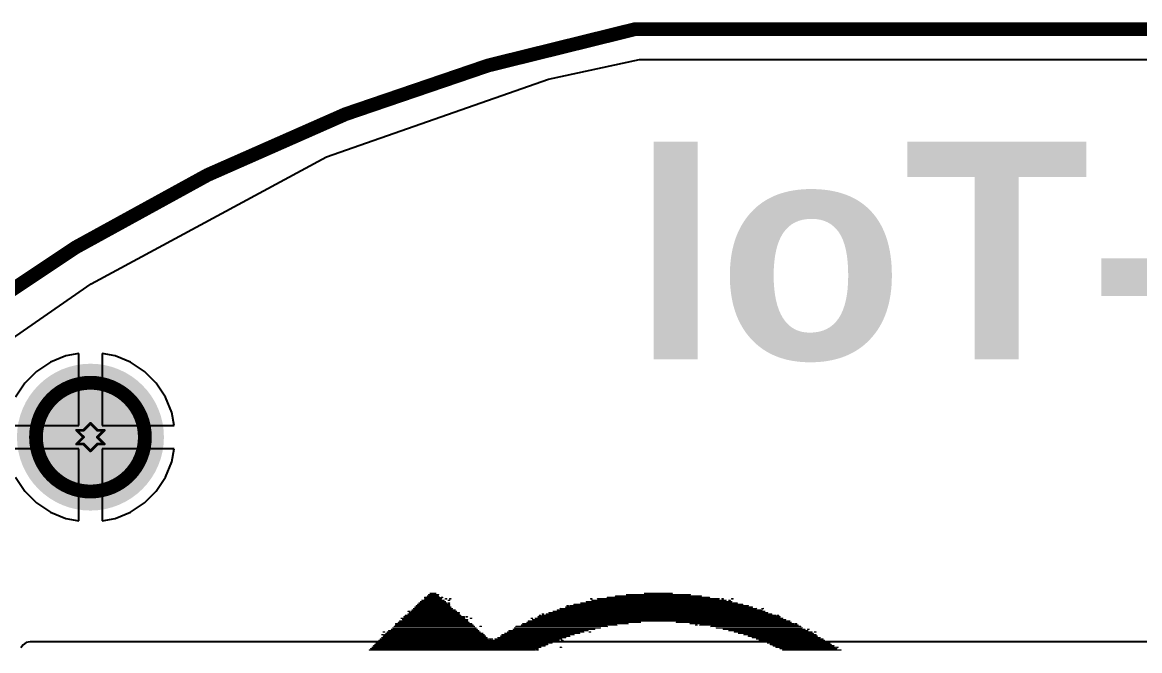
# Model space of a CAD drawing. Header units: inches. Extents: x -5 to 433, y -20 to 71.
# Drawn here: x 8.75 to 29.27, y 59.07 to 70.63 of the extents above; entities that cross this region are included whole.
import ezdxf

# ---------------------------------------------------------------- set-up
doc = ezdxf.new("R2010")
doc.units = ezdxf.units.IN
for name, color, linetype in [('Board Outline', 216, 'Continuous'), ('Bottom Layer', 5, 'Continuous'), ('Bottom Overlay', 54, 'Continuous'), ('Bottom Solder', 6, 'Continuous'), ('Drill Drawing', 1, 'Continuous'), ('Multi-Layer', 9, 'Continuous'), ('Pad Holes', 156, 'Continuous'), ('Top Layer', 1, 'Continuous'), ('Top Overlay', 2, 'Continuous'), ('Top Solder', 216, 'Continuous')]:
    doc.layers.add(name, color=color, linetype=linetype)
doc.styles.add('Arial_Bold', font='', dxfattribs={"height": 0.2})
doc.styles.get('Arial_Bold').set_extended_font_data('Arial', bold=True)

msp = doc.modelspace()

# ---------------------------------------------------------------- hatches: boundary and pattern name
at = {"layer": 'Bottom Layer'}
h = msp.add_hatch(color=5, dxfattribs=at)
edge = h.paths.add_edge_path()
edge.add_arc((10, 63), 1.3, 0, 360)
at = {"layer": 'Bottom Solder'}
h = msp.add_hatch(color=6, dxfattribs=at)
edge = h.paths.add_edge_path()
edge.add_arc((10, 63), 1.35, 0, 360)
at = {"layer": 'Multi-Layer'}
h = msp.add_hatch(color=9, dxfattribs=at)
edge = h.paths.add_edge_path()
edge.add_arc((10, 63), 1.3, 0, 360)
at = {"layer": 'Pad Holes'}
h = msp.add_hatch(color=7, dxfattribs=at)
edge = h.paths.add_edge_path()
edge.add_arc((10, 63), 1, 0, 360)
at = {"layer": 'Top Layer'}
h = msp.add_hatch(color=1, dxfattribs=at)
edge = h.paths.add_edge_path()
edge.add_arc((10, 63), 1.3, 0, 360)
at = {"layer": 'Top Solder'}
h = msp.add_hatch(color=216, dxfattribs=at)
edge = h.paths.add_edge_path()
edge.add_arc((10, 63), 1.35, 0, 360)

# ---------------------------------------------------------------- linework, layer by layer
at = {"layer": 'Board Outline'}
for points in [[(3.25, 61.298, 0.254, 0.254, -0.152792), (20, 70.5, 0.254, 0.254, 0)], [(20, 70.5, 0.254, 0.254, 0), (60, 70.5, 0.254, 0.254, 0)], [(9, 63, 0.254, 0.254, -1), (11, 63, 0.254, 0.254, 0)], [(11, 63, 0.254, 0.254, -1), (9, 63, 0.254, 0.254, 0)]]:
    msp.add_lwpolyline(points, format="xyseb", dxfattribs=at)
for points in [[(19.936, 70.5, 0.127, 0.127, 1), (20.063, 70.5, 0.127, 0.127, 1)], [(19.936, 70.5, 0.127, 0.127, 1), (20.063, 70.5, 0.127, 0.127, 1)], [(8.936, 63, 0.127, 0.127, 1), (9.063, 63, 0.127, 0.127, 1)], [(8.936, 63, 0.127, 0.127, 1), (9.063, 63, 0.127, 0.127, 1)], [(10.936, 63, 0.127, 0.127, 1), (11.063, 63, 0.127, 0.127, 1)], [(10.936, 63, 0.127, 0.127, 1), (11.063, 63, 0.127, 0.127, 1)]]:
    msp.add_lwpolyline(points, format="xyseb", close=True, dxfattribs=at)
at = {"layer": 'Bottom Overlay'}
for points in [[(16.242, 60.128, 0.0254, 0.0254, 0), (16.344, 60.128, 0.0254, 0.0254, 0)], [(20.179, 60.128, 0.0254, 0.0254, 0), (20.687, 60.128, 0.0254, 0.0254, 0)], [(16.013, 59.925, 0.0254, 0.0254, 0), (16.598, 59.925, 0.0254, 0.0254, 0)], [(16.039, 59.95, 0.0254, 0.0254, 0), (16.547, 59.95, 0.0254, 0.0254, 0)], [(16.064, 59.976, 0.0254, 0.0254, 0), (16.521, 59.976, 0.0254, 0.0254, 0)], [(16.09, 60.001, 0.0254, 0.0254, 0), (16.496, 60.001, 0.0254, 0.0254, 0)], [(16.14, 60.052, 0.0254, 0.0254, 0), (16.42, 60.052, 0.0254, 0.0254, 0)], [(16.14, 60.027, 0.0254, 0.0254, 0), (16.445, 60.027, 0.0254, 0.0254, 0)], [(16.191, 60.077, 0.0254, 0.0254, 0), (16.394, 60.077, 0.0254, 0.0254, 0)], [(16.217, 60.103, 0.0254, 0.0254, 0), (16.394, 60.103, 0.0254, 0.0254, 0)], [(16.445, 60.052, 0.0254, 0.0254, 0), (16.471, 60.052, 0.0254, 0.0254, 0)], [(16.521, 60.027, 0.0254, 0.0254, 0), (16.547, 60.027, 0.0254, 0.0254, 0)], [(16.572, 60.001, 0.0254, 0.0254, 0), (16.598, 60.001, 0.0254, 0.0254, 0)], [(16.572, 59.95, 0.0254, 0.0254, 0), (16.598, 59.95, 0.0254, 0.0254, 0)], [(16.598, 60.027, 0.0254, 0.0254, 0), (16.623, 60.027, 0.0254, 0.0254, 0)], [(18.884, 59.925, 0.0254, 0.0254, 0), (21.982, 59.925, 0.0254, 0.0254, 0)], [(19.011, 59.95, 0.0254, 0.0254, 0), (21.881, 59.95, 0.0254, 0.0254, 0)], [(19.112, 59.976, 0.0254, 0.0254, 0), (21.779, 59.976, 0.0254, 0.0254, 0)], [(19.188, 60.027, 0.0254, 0.0254, 0), (19.214, 60.027, 0.0254, 0.0254, 0)], [(19.214, 60.001, 0.0254, 0.0254, 0), (21.678, 60.001, 0.0254, 0.0254, 0)], [(19.315, 60.027, 0.0254, 0.0254, 0), (21.551, 60.027, 0.0254, 0.0254, 0)], [(19.493, 60.052, 0.0254, 0.0254, 0), (21.373, 60.052, 0.0254, 0.0254, 0)], [(19.646, 60.077, 0.0254, 0.0254, 0), (21.22, 60.077, 0.0254, 0.0254, 0)], [(19.849, 60.103, 0.0254, 0.0254, 0), (21.017, 60.103, 0.0254, 0.0254, 0)], [(21.601, 60.027, 0.0254, 0.0254, 0), (21.627, 60.027, 0.0254, 0.0254, 0)], [(21.728, 60.001, 0.0254, 0.0254, 0), (21.754, 60.001, 0.0254, 0.0254, 0)], [(21.779, 60.027, 0.0254, 0.0254, 0), (21.805, 60.027, 0.0254, 0.0254, 0)], [(15.785, 59.722, 0.0254, 0.0254, 0), (16.801, 59.722, 0.0254, 0.0254, 0)], [(15.836, 59.798, 0.0254, 0.0254, 0), (15.861, 59.798, 0.0254, 0.0254, 0)], [(15.836, 59.747, 0.0254, 0.0254, 0), (16.775, 59.747, 0.0254, 0.0254, 0)], [(15.861, 59.773, 0.0254, 0.0254, 0), (16.775, 59.773, 0.0254, 0.0254, 0)], [(15.886, 59.798, 0.0254, 0.0254, 0), (16.725, 59.798, 0.0254, 0.0254, 0)], [(15.912, 59.823, 0.0254, 0.0254, 0), (16.699, 59.823, 0.0254, 0.0254, 0)], [(15.937, 59.849, 0.0254, 0.0254, 0), (16.648, 59.849, 0.0254, 0.0254, 0)], [(15.963, 59.874, 0.0254, 0.0254, 0), (16.623, 59.874, 0.0254, 0.0254, 0)], [(15.988, 59.9, 0.0254, 0.0254, 0), (16.598, 59.9, 0.0254, 0.0254, 0)], [(18.249, 59.722, 0.0254, 0.0254, 0), (18.274, 59.722, 0.0254, 0.0254, 0)], [(18.299, 59.747, 0.0254, 0.0254, 0), (18.325, 59.747, 0.0254, 0.0254, 0)], [(18.299, 59.722, 0.0254, 0.0254, 0), (22.592, 59.722, 0.0254, 0.0254, 0)], [(18.376, 59.747, 0.0254, 0.0254, 0), (22.516, 59.747, 0.0254, 0.0254, 0)], [(18.426, 59.773, 0.0254, 0.0254, 0), (22.44, 59.773, 0.0254, 0.0254, 0)], [(18.503, 59.798, 0.0254, 0.0254, 0), (22.389, 59.798, 0.0254, 0.0254, 0)], [(18.579, 59.823, 0.0254, 0.0254, 0), (22.338, 59.823, 0.0254, 0.0254, 0)], [(18.63, 59.849, 0.0254, 0.0254, 0), (22.236, 59.849, 0.0254, 0.0254, 0)], [(18.731, 59.874, 0.0254, 0.0254, 0), (22.16, 59.874, 0.0254, 0.0254, 0)], [(18.757, 59.9, 0.0254, 0.0254, 0), (18.782, 59.9, 0.0254, 0.0254, 0)], [(18.807, 59.9, 0.0254, 0.0254, 0), (22.084, 59.9, 0.0254, 0.0254, 0)], [(22.338, 59.849, 0.0254, 0.0254, 0), (22.363, 59.849, 0.0254, 0.0254, 0)], [(22.617, 59.722, 0.0254, 0.0254, 0), (22.643, 59.722, 0.0254, 0.0254, 0)], [(15.582, 59.519, 0.0254, 0.0254, 0), (17.055, 59.519, 0.0254, 0.0254, 0)], [(15.607, 59.569, 0.0254, 0.0254, 0), (17.004, 59.569, 0.0254, 0.0254, 0)], [(15.607, 59.544, 0.0254, 0.0254, 0), (17.029, 59.544, 0.0254, 0.0254, 0)], [(15.658, 59.595, 0.0254, 0.0254, 0), (16.953, 59.595, 0.0254, 0.0254, 0)], [(15.683, 59.62, 0.0254, 0.0254, 0), (16.928, 59.62, 0.0254, 0.0254, 0)], [(15.709, 59.671, 0.0254, 0.0254, 0), (16.877, 59.671, 0.0254, 0.0254, 0)], [(15.734, 59.646, 0.0254, 0.0254, 0), (16.928, 59.646, 0.0254, 0.0254, 0)], [(15.759, 59.696, 0.0254, 0.0254, 0), (16.877, 59.696, 0.0254, 0.0254, 0)], [(16.902, 59.696, 0.0254, 0.0254, 0), (16.928, 59.696, 0.0254, 0.0254, 0)], [(16.979, 59.671, 0.0254, 0.0254, 0), (17.004, 59.671, 0.0254, 0.0254, 0)], [(17.156, 59.519, 0.0254, 0.0254, 0), (17.182, 59.519, 0.0254, 0.0254, 0)], [(17.817, 59.519, 0.0254, 0.0254, 0), (19.493, 59.519, 0.0254, 0.0254, 0)], [(17.918, 59.544, 0.0254, 0.0254, 0), (19.671, 59.544, 0.0254, 0.0254, 0)], [(17.944, 59.569, 0.0254, 0.0254, 0), (19.874, 59.569, 0.0254, 0.0254, 0)], [(18.02, 59.595, 0.0254, 0.0254, 0), (20.103, 59.595, 0.0254, 0.0254, 0)], [(18.045, 59.62, 0.0254, 0.0254, 0), (22.846, 59.62, 0.0254, 0.0254, 0)], [(18.096, 59.671, 0.0254, 0.0254, 0), (18.122, 59.671, 0.0254, 0.0254, 0)], [(18.122, 59.646, 0.0254, 0.0254, 0), (22.77, 59.646, 0.0254, 0.0254, 0)], [(18.172, 59.671, 0.0254, 0.0254, 0), (22.719, 59.671, 0.0254, 0.0254, 0)], [(18.223, 59.696, 0.0254, 0.0254, 0), (22.668, 59.696, 0.0254, 0.0254, 0)], [(20.763, 59.595, 0.0254, 0.0254, 0), (22.871, 59.595, 0.0254, 0.0254, 0)], [(21.017, 59.569, 0.0254, 0.0254, 0), (22.922, 59.569, 0.0254, 0.0254, 0)], [(21.119, 59.544, 0.0254, 0.0254, 0), (21.144, 59.544, 0.0254, 0.0254, 0)], [(21.195, 59.544, 0.0254, 0.0254, 0), (22.998, 59.544, 0.0254, 0.0254, 0)], [(21.398, 59.519, 0.0254, 0.0254, 0), (23.049, 59.519, 0.0254, 0.0254, 0)], [(22.948, 59.569, 0.0254, 0.0254, 0), (22.973, 59.569, 0.0254, 0.0254, 0)], [(15.353, 59.366, 0.0254, 0.0254, 0), (15.378, 59.366, 0.0254, 0.0254, 0)], [(15.353, 59.315, 0.0254, 0.0254, 0), (17.283, 59.315, 0.0254, 0.0254, 0)], [(15.378, 59.417, 0.0254, 0.0254, 0), (15.404, 59.417, 0.0254, 0.0254, 0)], [(15.378, 59.341, 0.0254, 0.0254, 0), (17.258, 59.341, 0.0254, 0.0254, 0)], [(15.404, 59.366, 0.0254, 0.0254, 0), (17.233, 59.366, 0.0254, 0.0254, 0)], [(15.429, 59.392, 0.0254, 0.0254, 0), (17.207, 59.392, 0.0254, 0.0254, 0)], [(15.455, 59.417, 0.0254, 0.0254, 0), (17.156, 59.417, 0.0254, 0.0254, 0)], [(15.48, 59.442, 0.0254, 0.0254, 0), (17.131, 59.442, 0.0254, 0.0254, 0)], [(15.531, 59.468, 0.0254, 0.0254, 0), (17.106, 59.468, 0.0254, 0.0254, 0)], [(15.556, 59.493, 0.0254, 0.0254, 0), (17.08, 59.493, 0.0254, 0.0254, 0)], [(17.487, 59.315, 0.0254, 0.0254, 0), (18.731, 59.315, 0.0254, 0.0254, 0)], [(17.537, 59.341, 0.0254, 0.0254, 0), (18.807, 59.341, 0.0254, 0.0254, 0)], [(17.563, 59.366, 0.0254, 0.0254, 0), (18.884, 59.366, 0.0254, 0.0254, 0)], [(17.614, 59.392, 0.0254, 0.0254, 0), (18.985, 59.392, 0.0254, 0.0254, 0)], [(17.664, 59.417, 0.0254, 0.0254, 0), (19.061, 59.417, 0.0254, 0.0254, 0)], [(17.69, 59.442, 0.0254, 0.0254, 0), (19.138, 59.442, 0.0254, 0.0254, 0)], [(17.766, 59.468, 0.0254, 0.0254, 0), (19.265, 59.468, 0.0254, 0.0254, 0)], [(17.791, 59.493, 0.0254, 0.0254, 0), (19.366, 59.493, 0.0254, 0.0254, 0)], [(19.163, 59.417, 0.0254, 0.0254, 0), (19.188, 59.417, 0.0254, 0.0254, 0)], [(21.5, 59.493, 0.0254, 0.0254, 0), (23.075, 59.493, 0.0254, 0.0254, 0)], [(21.627, 59.468, 0.0254, 0.0254, 0), (23.125, 59.468, 0.0254, 0.0254, 0)], [(21.728, 59.442, 0.0254, 0.0254, 0), (23.176, 59.442, 0.0254, 0.0254, 0)], [(21.83, 59.417, 0.0254, 0.0254, 0), (23.252, 59.417, 0.0254, 0.0254, 0)], [(21.906, 59.392, 0.0254, 0.0254, 0), (23.278, 59.392, 0.0254, 0.0254, 0)], [(22.008, 59.366, 0.0254, 0.0254, 0), (23.329, 59.366, 0.0254, 0.0254, 0)], [(22.084, 59.341, 0.0254, 0.0254, 0), (23.354, 59.341, 0.0254, 0.0254, 0)], [(22.16, 59.315, 0.0254, 0.0254, 0), (23.405, 59.315, 0.0254, 0.0254, 0)], [(23.176, 59.468, 0.0254, 0.0254, 0), (23.202, 59.468, 0.0254, 0.0254, 0)], [(23.303, 59.417, 0.0254, 0.0254, 0), (23.329, 59.417, 0.0254, 0.0254, 0)], [(15.15, 59.112, 0.0254, 0.0254, 0), (18.223, 59.112, 0.0254, 0.0254, 0)], [(15.175, 59.138, 0.0254, 0.0254, 0), (18.274, 59.138, 0.0254, 0.0254, 0)], [(15.201, 59.163, 0.0254, 0.0254, 0), (18.35, 59.163, 0.0254, 0.0254, 0)], [(15.226, 59.188, 0.0254, 0.0254, 0), (18.401, 59.188, 0.0254, 0.0254, 0)], [(15.251, 59.214, 0.0254, 0.0254, 0), (18.477, 59.214, 0.0254, 0.0254, 0)], [(15.277, 59.239, 0.0254, 0.0254, 0), (18.528, 59.239, 0.0254, 0.0254, 0)], [(15.302, 59.265, 0.0254, 0.0254, 0), (17.36, 59.265, 0.0254, 0.0254, 0)], [(15.328, 59.29, 0.0254, 0.0254, 0), (17.309, 59.29, 0.0254, 0.0254, 0)], [(17.334, 59.29, 0.0254, 0.0254, 0), (17.385, 59.29, 0.0254, 0.0254, 0)], [(17.385, 59.265, 0.0254, 0.0254, 0), (18.604, 59.265, 0.0254, 0.0254, 0)], [(17.436, 59.29, 0.0254, 0.0254, 0), (18.655, 59.29, 0.0254, 0.0254, 0)], [(18.63, 59.138, 0.0254, 0.0254, 0), (18.655, 59.138, 0.0254, 0.0254, 0)], [(18.655, 59.265, 0.0254, 0.0254, 0), (18.68, 59.265, 0.0254, 0.0254, 0)], [(22.236, 59.29, 0.0254, 0.0254, 0), (23.456, 59.29, 0.0254, 0.0254, 0)], [(22.287, 59.265, 0.0254, 0.0254, 0), (23.481, 59.265, 0.0254, 0.0254, 0)], [(22.363, 59.239, 0.0254, 0.0254, 0), (23.532, 59.239, 0.0254, 0.0254, 0)], [(22.44, 59.214, 0.0254, 0.0254, 0), (23.583, 59.214, 0.0254, 0.0254, 0)], [(22.49, 59.188, 0.0254, 0.0254, 0), (23.608, 59.188, 0.0254, 0.0254, 0)], [(22.541, 59.163, 0.0254, 0.0254, 0), (23.659, 59.163, 0.0254, 0.0254, 0)], [(22.592, 59.138, 0.0254, 0.0254, 0), (23.684, 59.138, 0.0254, 0.0254, 0)], [(22.668, 59.112, 0.0254, 0.0254, 0), (23.71, 59.112, 0.0254, 0.0254, 0)], [(23.71, 59.138, 0.0254, 0.0254, 0), (23.735, 59.138, 0.0254, 0.0254, 0)], [(15.124, 59.087, 0.0254, 0.0254, 0), (18.172, 59.087, 0.0254, 0.0254, 0)], [(18.198, 59.087, 0.0254, 0.0254, 0), (18.223, 59.087, 0.0254, 0.0254, 0)], [(22.719, 59.087, 0.0254, 0.0254, 0), (23.786, 59.087, 0.0254, 0.0254, 0)]]:
    msp.add_lwpolyline(points, format="xyseb", dxfattribs=at)
for points in [[(16.236, 60.128, 0.0127, 0.0127, 1), (16.248, 60.128, 0.0127, 0.0127, 1)], [(16.337, 60.128, 0.0127, 0.0127, 1), (16.35, 60.128, 0.0127, 0.0127, 1)], [(20.173, 60.128, 0.0127, 0.0127, 1), (20.185, 60.128, 0.0127, 0.0127, 1)], [(20.681, 60.128, 0.0127, 0.0127, 1), (20.693, 60.128, 0.0127, 0.0127, 1)], [(16.007, 59.925, 0.0127, 0.0127, 1), (16.02, 59.925, 0.0127, 0.0127, 1)], [(16.032, 59.95, 0.0127, 0.0127, 1), (16.045, 59.95, 0.0127, 0.0127, 1)], [(16.058, 59.976, 0.0127, 0.0127, 1), (16.071, 59.976, 0.0127, 0.0127, 1)], [(16.083, 60.001, 0.0127, 0.0127, 1), (16.096, 60.001, 0.0127, 0.0127, 1)], [(16.134, 60.052, 0.0127, 0.0127, 1), (16.147, 60.052, 0.0127, 0.0127, 1)], [(16.134, 60.027, 0.0127, 0.0127, 1), (16.147, 60.027, 0.0127, 0.0127, 1)], [(16.185, 60.077, 0.0127, 0.0127, 1), (16.198, 60.077, 0.0127, 0.0127, 1)], [(16.21, 60.103, 0.0127, 0.0127, 1), (16.223, 60.103, 0.0127, 0.0127, 1)], [(16.388, 60.103, 0.0127, 0.0127, 1), (16.401, 60.103, 0.0127, 0.0127, 1)], [(16.388, 60.077, 0.0127, 0.0127, 1), (16.401, 60.077, 0.0127, 0.0127, 1)], [(16.413, 60.052, 0.0127, 0.0127, 1), (16.426, 60.052, 0.0127, 0.0127, 1)], [(16.439, 60.052, 0.0127, 0.0127, 1), (16.452, 60.052, 0.0127, 0.0127, 1)], [(16.439, 60.027, 0.0127, 0.0127, 1), (16.452, 60.027, 0.0127, 0.0127, 1)], [(16.464, 60.052, 0.0127, 0.0127, 1), (16.477, 60.052, 0.0127, 0.0127, 1)], [(16.49, 60.001, 0.0127, 0.0127, 1), (16.502, 60.001, 0.0127, 0.0127, 1)], [(16.515, 60.027, 0.0127, 0.0127, 1), (16.528, 60.027, 0.0127, 0.0127, 1)], [(16.515, 59.976, 0.0127, 0.0127, 1), (16.528, 59.976, 0.0127, 0.0127, 1)], [(16.54, 60.027, 0.0127, 0.0127, 1), (16.553, 60.027, 0.0127, 0.0127, 1)], [(16.54, 59.95, 0.0127, 0.0127, 1), (16.553, 59.95, 0.0127, 0.0127, 1)], [(16.566, 60.001, 0.0127, 0.0127, 1), (16.579, 60.001, 0.0127, 0.0127, 1)], [(16.566, 59.95, 0.0127, 0.0127, 1), (16.579, 59.95, 0.0127, 0.0127, 1)], [(16.591, 60.027, 0.0127, 0.0127, 1), (16.604, 60.027, 0.0127, 0.0127, 1)], [(16.591, 60.001, 0.0127, 0.0127, 1), (16.604, 60.001, 0.0127, 0.0127, 1)], [(16.591, 59.95, 0.0127, 0.0127, 1), (16.604, 59.95, 0.0127, 0.0127, 1)], [(16.591, 59.925, 0.0127, 0.0127, 1), (16.604, 59.925, 0.0127, 0.0127, 1)], [(16.617, 60.027, 0.0127, 0.0127, 1), (16.629, 60.027, 0.0127, 0.0127, 1)], [(18.877, 59.925, 0.0127, 0.0127, 1), (18.89, 59.925, 0.0127, 0.0127, 1)], [(19.004, 59.95, 0.0127, 0.0127, 1), (19.017, 59.95, 0.0127, 0.0127, 1)], [(19.106, 59.976, 0.0127, 0.0127, 1), (19.119, 59.976, 0.0127, 0.0127, 1)], [(19.182, 60.027, 0.0127, 0.0127, 1), (19.195, 60.027, 0.0127, 0.0127, 1)], [(19.207, 60.027, 0.0127, 0.0127, 1), (19.22, 60.027, 0.0127, 0.0127, 1)], [(19.207, 60.001, 0.0127, 0.0127, 1), (19.22, 60.001, 0.0127, 0.0127, 1)], [(19.309, 60.027, 0.0127, 0.0127, 1), (19.322, 60.027, 0.0127, 0.0127, 1)], [(19.487, 60.052, 0.0127, 0.0127, 1), (19.5, 60.052, 0.0127, 0.0127, 1)], [(19.639, 60.077, 0.0127, 0.0127, 1), (19.652, 60.077, 0.0127, 0.0127, 1)], [(19.842, 60.103, 0.0127, 0.0127, 1), (19.855, 60.103, 0.0127, 0.0127, 1)], [(21.011, 60.103, 0.0127, 0.0127, 1), (21.024, 60.103, 0.0127, 0.0127, 1)], [(21.214, 60.077, 0.0127, 0.0127, 1), (21.227, 60.077, 0.0127, 0.0127, 1)], [(21.366, 60.052, 0.0127, 0.0127, 1), (21.379, 60.052, 0.0127, 0.0127, 1)], [(21.544, 60.027, 0.0127, 0.0127, 1), (21.557, 60.027, 0.0127, 0.0127, 1)], [(21.595, 60.027, 0.0127, 0.0127, 1), (21.608, 60.027, 0.0127, 0.0127, 1)], [(21.62, 60.027, 0.0127, 0.0127, 1), (21.633, 60.027, 0.0127, 0.0127, 1)], [(21.671, 60.001, 0.0127, 0.0127, 1), (21.684, 60.001, 0.0127, 0.0127, 1)], [(21.722, 60.001, 0.0127, 0.0127, 1), (21.735, 60.001, 0.0127, 0.0127, 1)], [(21.747, 60.001, 0.0127, 0.0127, 1), (21.76, 60.001, 0.0127, 0.0127, 1)], [(21.773, 60.027, 0.0127, 0.0127, 1), (21.786, 60.027, 0.0127, 0.0127, 1)], [(21.773, 59.976, 0.0127, 0.0127, 1), (21.786, 59.976, 0.0127, 0.0127, 1)], [(21.798, 60.027, 0.0127, 0.0127, 1), (21.811, 60.027, 0.0127, 0.0127, 1)], [(21.874, 59.95, 0.0127, 0.0127, 1), (21.887, 59.95, 0.0127, 0.0127, 1)], [(21.976, 59.925, 0.0127, 0.0127, 1), (21.989, 59.925, 0.0127, 0.0127, 1)], [(15.778, 59.722, 0.0127, 0.0127, 1), (15.791, 59.722, 0.0127, 0.0127, 1)], [(15.829, 59.798, 0.0127, 0.0127, 1), (15.842, 59.798, 0.0127, 0.0127, 1)], [(15.829, 59.747, 0.0127, 0.0127, 1), (15.842, 59.747, 0.0127, 0.0127, 1)], [(15.855, 59.798, 0.0127, 0.0127, 1), (15.867, 59.798, 0.0127, 0.0127, 1)], [(15.855, 59.773, 0.0127, 0.0127, 1), (15.867, 59.773, 0.0127, 0.0127, 1)], [(15.88, 59.798, 0.0127, 0.0127, 1), (15.893, 59.798, 0.0127, 0.0127, 1)], [(15.905, 59.823, 0.0127, 0.0127, 1), (15.918, 59.823, 0.0127, 0.0127, 1)], [(15.931, 59.849, 0.0127, 0.0127, 1), (15.944, 59.849, 0.0127, 0.0127, 1)], [(15.956, 59.874, 0.0127, 0.0127, 1), (15.969, 59.874, 0.0127, 0.0127, 1)], [(15.982, 59.9, 0.0127, 0.0127, 1), (15.994, 59.9, 0.0127, 0.0127, 1)], [(16.591, 59.9, 0.0127, 0.0127, 1), (16.604, 59.9, 0.0127, 0.0127, 1)], [(16.617, 59.874, 0.0127, 0.0127, 1), (16.629, 59.874, 0.0127, 0.0127, 1)], [(16.642, 59.849, 0.0127, 0.0127, 1), (16.655, 59.849, 0.0127, 0.0127, 1)], [(16.693, 59.823, 0.0127, 0.0127, 1), (16.706, 59.823, 0.0127, 0.0127, 1)], [(16.718, 59.798, 0.0127, 0.0127, 1), (16.731, 59.798, 0.0127, 0.0127, 1)], [(16.769, 59.773, 0.0127, 0.0127, 1), (16.782, 59.773, 0.0127, 0.0127, 1)], [(16.769, 59.747, 0.0127, 0.0127, 1), (16.782, 59.747, 0.0127, 0.0127, 1)], [(16.794, 59.722, 0.0127, 0.0127, 1), (16.807, 59.722, 0.0127, 0.0127, 1)], [(18.242, 59.722, 0.0127, 0.0127, 1), (18.255, 59.722, 0.0127, 0.0127, 1)], [(18.268, 59.722, 0.0127, 0.0127, 1), (18.28, 59.722, 0.0127, 0.0127, 1)], [(18.293, 59.747, 0.0127, 0.0127, 1), (18.306, 59.747, 0.0127, 0.0127, 1)], [(18.293, 59.722, 0.0127, 0.0127, 1), (18.306, 59.722, 0.0127, 0.0127, 1)], [(18.318, 59.747, 0.0127, 0.0127, 1), (18.331, 59.747, 0.0127, 0.0127, 1)], [(18.369, 59.747, 0.0127, 0.0127, 1), (18.382, 59.747, 0.0127, 0.0127, 1)], [(18.42, 59.773, 0.0127, 0.0127, 1), (18.433, 59.773, 0.0127, 0.0127, 1)], [(18.496, 59.798, 0.0127, 0.0127, 1), (18.509, 59.798, 0.0127, 0.0127, 1)], [(18.572, 59.823, 0.0127, 0.0127, 1), (18.585, 59.823, 0.0127, 0.0127, 1)], [(18.623, 59.849, 0.0127, 0.0127, 1), (18.636, 59.849, 0.0127, 0.0127, 1)], [(18.725, 59.874, 0.0127, 0.0127, 1), (18.738, 59.874, 0.0127, 0.0127, 1)], [(18.75, 59.9, 0.0127, 0.0127, 1), (18.763, 59.9, 0.0127, 0.0127, 1)], [(18.776, 59.9, 0.0127, 0.0127, 1), (18.788, 59.9, 0.0127, 0.0127, 1)], [(18.801, 59.9, 0.0127, 0.0127, 1), (18.814, 59.9, 0.0127, 0.0127, 1)], [(22.078, 59.9, 0.0127, 0.0127, 1), (22.09, 59.9, 0.0127, 0.0127, 1)], [(22.154, 59.874, 0.0127, 0.0127, 1), (22.167, 59.874, 0.0127, 0.0127, 1)], [(22.23, 59.849, 0.0127, 0.0127, 1), (22.243, 59.849, 0.0127, 0.0127, 1)], [(22.332, 59.849, 0.0127, 0.0127, 1), (22.344, 59.849, 0.0127, 0.0127, 1)], [(22.332, 59.823, 0.0127, 0.0127, 1), (22.344, 59.823, 0.0127, 0.0127, 1)], [(22.357, 59.849, 0.0127, 0.0127, 1), (22.37, 59.849, 0.0127, 0.0127, 1)], [(22.382, 59.798, 0.0127, 0.0127, 1), (22.395, 59.798, 0.0127, 0.0127, 1)], [(22.433, 59.773, 0.0127, 0.0127, 1), (22.446, 59.773, 0.0127, 0.0127, 1)], [(22.509, 59.747, 0.0127, 0.0127, 1), (22.522, 59.747, 0.0127, 0.0127, 1)], [(22.586, 59.722, 0.0127, 0.0127, 1), (22.598, 59.722, 0.0127, 0.0127, 1)], [(22.611, 59.722, 0.0127, 0.0127, 1), (22.624, 59.722, 0.0127, 0.0127, 1)], [(22.636, 59.722, 0.0127, 0.0127, 1), (22.649, 59.722, 0.0127, 0.0127, 1)], [(15.575, 59.519, 0.0127, 0.0127, 1), (15.588, 59.519, 0.0127, 0.0127, 1)], [(15.601, 59.569, 0.0127, 0.0127, 1), (15.613, 59.569, 0.0127, 0.0127, 1)], [(15.601, 59.544, 0.0127, 0.0127, 1), (15.613, 59.544, 0.0127, 0.0127, 1)], [(15.651, 59.595, 0.0127, 0.0127, 1), (15.664, 59.595, 0.0127, 0.0127, 1)], [(15.677, 59.62, 0.0127, 0.0127, 1), (15.69, 59.62, 0.0127, 0.0127, 1)], [(15.702, 59.671, 0.0127, 0.0127, 1), (15.715, 59.671, 0.0127, 0.0127, 1)], [(15.728, 59.646, 0.0127, 0.0127, 1), (15.74, 59.646, 0.0127, 0.0127, 1)], [(15.753, 59.696, 0.0127, 0.0127, 1), (15.766, 59.696, 0.0127, 0.0127, 1)], [(16.871, 59.696, 0.0127, 0.0127, 1), (16.883, 59.696, 0.0127, 0.0127, 1)], [(16.871, 59.671, 0.0127, 0.0127, 1), (16.883, 59.671, 0.0127, 0.0127, 1)], [(16.896, 59.696, 0.0127, 0.0127, 1), (16.909, 59.696, 0.0127, 0.0127, 1)], [(16.921, 59.696, 0.0127, 0.0127, 1), (16.934, 59.696, 0.0127, 0.0127, 1)], [(16.921, 59.646, 0.0127, 0.0127, 1), (16.934, 59.646, 0.0127, 0.0127, 1)], [(16.921, 59.62, 0.0127, 0.0127, 1), (16.934, 59.62, 0.0127, 0.0127, 1)], [(16.947, 59.595, 0.0127, 0.0127, 1), (16.96, 59.595, 0.0127, 0.0127, 1)], [(16.972, 59.671, 0.0127, 0.0127, 1), (16.985, 59.671, 0.0127, 0.0127, 1)], [(16.998, 59.671, 0.0127, 0.0127, 1), (17.01, 59.671, 0.0127, 0.0127, 1)], [(16.998, 59.569, 0.0127, 0.0127, 1), (17.01, 59.569, 0.0127, 0.0127, 1)], [(17.023, 59.544, 0.0127, 0.0127, 1), (17.036, 59.544, 0.0127, 0.0127, 1)], [(17.048, 59.519, 0.0127, 0.0127, 1), (17.061, 59.519, 0.0127, 0.0127, 1)], [(17.15, 59.519, 0.0127, 0.0127, 1), (17.163, 59.519, 0.0127, 0.0127, 1)], [(17.175, 59.519, 0.0127, 0.0127, 1), (17.188, 59.519, 0.0127, 0.0127, 1)], [(17.81, 59.519, 0.0127, 0.0127, 1), (17.823, 59.519, 0.0127, 0.0127, 1)], [(17.912, 59.544, 0.0127, 0.0127, 1), (17.925, 59.544, 0.0127, 0.0127, 1)], [(17.937, 59.569, 0.0127, 0.0127, 1), (17.95, 59.569, 0.0127, 0.0127, 1)], [(18.014, 59.595, 0.0127, 0.0127, 1), (18.026, 59.595, 0.0127, 0.0127, 1)], [(18.039, 59.62, 0.0127, 0.0127, 1), (18.052, 59.62, 0.0127, 0.0127, 1)], [(18.09, 59.671, 0.0127, 0.0127, 1), (18.103, 59.671, 0.0127, 0.0127, 1)], [(18.115, 59.671, 0.0127, 0.0127, 1), (18.128, 59.671, 0.0127, 0.0127, 1)], [(18.115, 59.646, 0.0127, 0.0127, 1), (18.128, 59.646, 0.0127, 0.0127, 1)], [(18.166, 59.671, 0.0127, 0.0127, 1), (18.179, 59.671, 0.0127, 0.0127, 1)], [(18.217, 59.696, 0.0127, 0.0127, 1), (18.23, 59.696, 0.0127, 0.0127, 1)], [(19.487, 59.519, 0.0127, 0.0127, 1), (19.5, 59.519, 0.0127, 0.0127, 1)], [(19.665, 59.544, 0.0127, 0.0127, 1), (19.677, 59.544, 0.0127, 0.0127, 1)], [(19.868, 59.569, 0.0127, 0.0127, 1), (19.881, 59.569, 0.0127, 0.0127, 1)], [(20.096, 59.595, 0.0127, 0.0127, 1), (20.109, 59.595, 0.0127, 0.0127, 1)], [(20.757, 59.595, 0.0127, 0.0127, 1), (20.77, 59.595, 0.0127, 0.0127, 1)], [(21.011, 59.569, 0.0127, 0.0127, 1), (21.024, 59.569, 0.0127, 0.0127, 1)], [(21.112, 59.544, 0.0127, 0.0127, 1), (21.125, 59.544, 0.0127, 0.0127, 1)], [(21.138, 59.544, 0.0127, 0.0127, 1), (21.151, 59.544, 0.0127, 0.0127, 1)], [(21.189, 59.544, 0.0127, 0.0127, 1), (21.201, 59.544, 0.0127, 0.0127, 1)], [(21.392, 59.519, 0.0127, 0.0127, 1), (21.405, 59.519, 0.0127, 0.0127, 1)], [(22.662, 59.696, 0.0127, 0.0127, 1), (22.675, 59.696, 0.0127, 0.0127, 1)], [(22.713, 59.671, 0.0127, 0.0127, 1), (22.725, 59.671, 0.0127, 0.0127, 1)], [(22.763, 59.646, 0.0127, 0.0127, 1), (22.776, 59.646, 0.0127, 0.0127, 1)], [(22.84, 59.62, 0.0127, 0.0127, 1), (22.852, 59.62, 0.0127, 0.0127, 1)], [(22.865, 59.595, 0.0127, 0.0127, 1), (22.878, 59.595, 0.0127, 0.0127, 1)], [(22.916, 59.569, 0.0127, 0.0127, 1), (22.929, 59.569, 0.0127, 0.0127, 1)], [(22.941, 59.569, 0.0127, 0.0127, 1), (22.954, 59.569, 0.0127, 0.0127, 1)], [(22.967, 59.569, 0.0127, 0.0127, 1), (22.979, 59.569, 0.0127, 0.0127, 1)], [(22.992, 59.544, 0.0127, 0.0127, 1), (23.005, 59.544, 0.0127, 0.0127, 1)], [(23.043, 59.519, 0.0127, 0.0127, 1), (23.056, 59.519, 0.0127, 0.0127, 1)], [(15.347, 59.366, 0.0127, 0.0127, 1), (15.359, 59.366, 0.0127, 0.0127, 1)], [(15.347, 59.315, 0.0127, 0.0127, 1), (15.359, 59.315, 0.0127, 0.0127, 1)], [(15.372, 59.417, 0.0127, 0.0127, 1), (15.385, 59.417, 0.0127, 0.0127, 1)], [(15.372, 59.366, 0.0127, 0.0127, 1), (15.385, 59.366, 0.0127, 0.0127, 1)], [(15.372, 59.341, 0.0127, 0.0127, 1), (15.385, 59.341, 0.0127, 0.0127, 1)], [(15.397, 59.417, 0.0127, 0.0127, 1), (15.41, 59.417, 0.0127, 0.0127, 1)], [(15.397, 59.366, 0.0127, 0.0127, 1), (15.41, 59.366, 0.0127, 0.0127, 1)], [(15.423, 59.392, 0.0127, 0.0127, 1), (15.436, 59.392, 0.0127, 0.0127, 1)], [(15.448, 59.417, 0.0127, 0.0127, 1), (15.461, 59.417, 0.0127, 0.0127, 1)], [(15.474, 59.442, 0.0127, 0.0127, 1), (15.486, 59.442, 0.0127, 0.0127, 1)], [(15.524, 59.468, 0.0127, 0.0127, 1), (15.537, 59.468, 0.0127, 0.0127, 1)], [(15.55, 59.493, 0.0127, 0.0127, 1), (15.563, 59.493, 0.0127, 0.0127, 1)], [(17.074, 59.493, 0.0127, 0.0127, 1), (17.087, 59.493, 0.0127, 0.0127, 1)], [(17.099, 59.468, 0.0127, 0.0127, 1), (17.112, 59.468, 0.0127, 0.0127, 1)], [(17.125, 59.442, 0.0127, 0.0127, 1), (17.137, 59.442, 0.0127, 0.0127, 1)], [(17.15, 59.417, 0.0127, 0.0127, 1), (17.163, 59.417, 0.0127, 0.0127, 1)], [(17.201, 59.392, 0.0127, 0.0127, 1), (17.214, 59.392, 0.0127, 0.0127, 1)], [(17.226, 59.366, 0.0127, 0.0127, 1), (17.239, 59.366, 0.0127, 0.0127, 1)], [(17.252, 59.341, 0.0127, 0.0127, 1), (17.264, 59.341, 0.0127, 0.0127, 1)], [(17.277, 59.315, 0.0127, 0.0127, 1), (17.29, 59.315, 0.0127, 0.0127, 1)], [(17.48, 59.315, 0.0127, 0.0127, 1), (17.493, 59.315, 0.0127, 0.0127, 1)], [(17.531, 59.341, 0.0127, 0.0127, 1), (17.544, 59.341, 0.0127, 0.0127, 1)], [(17.556, 59.366, 0.0127, 0.0127, 1), (17.569, 59.366, 0.0127, 0.0127, 1)], [(17.607, 59.392, 0.0127, 0.0127, 1), (17.62, 59.392, 0.0127, 0.0127, 1)], [(17.658, 59.417, 0.0127, 0.0127, 1), (17.671, 59.417, 0.0127, 0.0127, 1)], [(17.683, 59.442, 0.0127, 0.0127, 1), (17.696, 59.442, 0.0127, 0.0127, 1)], [(17.76, 59.468, 0.0127, 0.0127, 1), (17.772, 59.468, 0.0127, 0.0127, 1)], [(17.785, 59.493, 0.0127, 0.0127, 1), (17.798, 59.493, 0.0127, 0.0127, 1)], [(18.725, 59.315, 0.0127, 0.0127, 1), (18.738, 59.315, 0.0127, 0.0127, 1)], [(18.801, 59.341, 0.0127, 0.0127, 1), (18.814, 59.341, 0.0127, 0.0127, 1)], [(18.877, 59.366, 0.0127, 0.0127, 1), (18.89, 59.366, 0.0127, 0.0127, 1)], [(18.979, 59.392, 0.0127, 0.0127, 1), (18.992, 59.392, 0.0127, 0.0127, 1)], [(19.055, 59.417, 0.0127, 0.0127, 1), (19.068, 59.417, 0.0127, 0.0127, 1)], [(19.131, 59.442, 0.0127, 0.0127, 1), (19.144, 59.442, 0.0127, 0.0127, 1)], [(19.157, 59.417, 0.0127, 0.0127, 1), (19.169, 59.417, 0.0127, 0.0127, 1)], [(19.182, 59.417, 0.0127, 0.0127, 1), (19.195, 59.417, 0.0127, 0.0127, 1)], [(19.258, 59.468, 0.0127, 0.0127, 1), (19.271, 59.468, 0.0127, 0.0127, 1)], [(19.36, 59.493, 0.0127, 0.0127, 1), (19.373, 59.493, 0.0127, 0.0127, 1)], [(21.493, 59.493, 0.0127, 0.0127, 1), (21.506, 59.493, 0.0127, 0.0127, 1)], [(21.62, 59.468, 0.0127, 0.0127, 1), (21.633, 59.468, 0.0127, 0.0127, 1)], [(21.722, 59.442, 0.0127, 0.0127, 1), (21.735, 59.442, 0.0127, 0.0127, 1)], [(21.824, 59.417, 0.0127, 0.0127, 1), (21.836, 59.417, 0.0127, 0.0127, 1)], [(21.9, 59.392, 0.0127, 0.0127, 1), (21.913, 59.392, 0.0127, 0.0127, 1)], [(22.001, 59.366, 0.0127, 0.0127, 1), (22.014, 59.366, 0.0127, 0.0127, 1)], [(22.078, 59.341, 0.0127, 0.0127, 1), (22.09, 59.341, 0.0127, 0.0127, 1)], [(22.154, 59.315, 0.0127, 0.0127, 1), (22.167, 59.315, 0.0127, 0.0127, 1)], [(23.068, 59.493, 0.0127, 0.0127, 1), (23.081, 59.493, 0.0127, 0.0127, 1)], [(23.119, 59.468, 0.0127, 0.0127, 1), (23.132, 59.468, 0.0127, 0.0127, 1)], [(23.17, 59.468, 0.0127, 0.0127, 1), (23.183, 59.468, 0.0127, 0.0127, 1)], [(23.17, 59.442, 0.0127, 0.0127, 1), (23.183, 59.442, 0.0127, 0.0127, 1)], [(23.195, 59.468, 0.0127, 0.0127, 1), (23.208, 59.468, 0.0127, 0.0127, 1)], [(23.246, 59.417, 0.0127, 0.0127, 1), (23.259, 59.417, 0.0127, 0.0127, 1)], [(23.271, 59.392, 0.0127, 0.0127, 1), (23.284, 59.392, 0.0127, 0.0127, 1)], [(23.297, 59.417, 0.0127, 0.0127, 1), (23.31, 59.417, 0.0127, 0.0127, 1)], [(23.322, 59.417, 0.0127, 0.0127, 1), (23.335, 59.417, 0.0127, 0.0127, 1)], [(23.322, 59.366, 0.0127, 0.0127, 1), (23.335, 59.366, 0.0127, 0.0127, 1)], [(23.348, 59.341, 0.0127, 0.0127, 1), (23.36, 59.341, 0.0127, 0.0127, 1)], [(23.398, 59.315, 0.0127, 0.0127, 1), (23.411, 59.315, 0.0127, 0.0127, 1)], [(15.143, 59.112, 0.0127, 0.0127, 1), (15.156, 59.112, 0.0127, 0.0127, 1)], [(15.169, 59.138, 0.0127, 0.0127, 1), (15.182, 59.138, 0.0127, 0.0127, 1)], [(15.194, 59.163, 0.0127, 0.0127, 1), (15.207, 59.163, 0.0127, 0.0127, 1)], [(15.22, 59.188, 0.0127, 0.0127, 1), (15.232, 59.188, 0.0127, 0.0127, 1)], [(15.245, 59.214, 0.0127, 0.0127, 1), (15.258, 59.214, 0.0127, 0.0127, 1)], [(15.27, 59.239, 0.0127, 0.0127, 1), (15.283, 59.239, 0.0127, 0.0127, 1)], [(15.296, 59.265, 0.0127, 0.0127, 1), (15.309, 59.265, 0.0127, 0.0127, 1)], [(15.321, 59.29, 0.0127, 0.0127, 1), (15.334, 59.29, 0.0127, 0.0127, 1)], [(17.302, 59.29, 0.0127, 0.0127, 1), (17.315, 59.29, 0.0127, 0.0127, 1)], [(17.328, 59.29, 0.0127, 0.0127, 1), (17.341, 59.29, 0.0127, 0.0127, 1)], [(17.353, 59.265, 0.0127, 0.0127, 1), (17.366, 59.265, 0.0127, 0.0127, 1)], [(17.379, 59.29, 0.0127, 0.0127, 1), (17.391, 59.29, 0.0127, 0.0127, 1)], [(17.379, 59.265, 0.0127, 0.0127, 1), (17.391, 59.265, 0.0127, 0.0127, 1)], [(17.429, 59.29, 0.0127, 0.0127, 1), (17.442, 59.29, 0.0127, 0.0127, 1)], [(18.217, 59.112, 0.0127, 0.0127, 1), (18.23, 59.112, 0.0127, 0.0127, 1)], [(18.268, 59.138, 0.0127, 0.0127, 1), (18.28, 59.138, 0.0127, 0.0127, 1)], [(18.344, 59.163, 0.0127, 0.0127, 1), (18.357, 59.163, 0.0127, 0.0127, 1)], [(18.395, 59.188, 0.0127, 0.0127, 1), (18.407, 59.188, 0.0127, 0.0127, 1)], [(18.471, 59.214, 0.0127, 0.0127, 1), (18.484, 59.214, 0.0127, 0.0127, 1)], [(18.522, 59.239, 0.0127, 0.0127, 1), (18.534, 59.239, 0.0127, 0.0127, 1)], [(18.598, 59.265, 0.0127, 0.0127, 1), (18.611, 59.265, 0.0127, 0.0127, 1)], [(18.623, 59.138, 0.0127, 0.0127, 1), (18.636, 59.138, 0.0127, 0.0127, 1)], [(18.649, 59.29, 0.0127, 0.0127, 1), (18.661, 59.29, 0.0127, 0.0127, 1)], [(18.649, 59.265, 0.0127, 0.0127, 1), (18.661, 59.265, 0.0127, 0.0127, 1)], [(18.649, 59.138, 0.0127, 0.0127, 1), (18.661, 59.138, 0.0127, 0.0127, 1)], [(18.674, 59.265, 0.0127, 0.0127, 1), (18.687, 59.265, 0.0127, 0.0127, 1)], [(22.23, 59.29, 0.0127, 0.0127, 1), (22.243, 59.29, 0.0127, 0.0127, 1)], [(22.281, 59.265, 0.0127, 0.0127, 1), (22.294, 59.265, 0.0127, 0.0127, 1)], [(22.357, 59.239, 0.0127, 0.0127, 1), (22.37, 59.239, 0.0127, 0.0127, 1)], [(22.433, 59.214, 0.0127, 0.0127, 1), (22.446, 59.214, 0.0127, 0.0127, 1)], [(22.484, 59.188, 0.0127, 0.0127, 1), (22.497, 59.188, 0.0127, 0.0127, 1)], [(22.535, 59.163, 0.0127, 0.0127, 1), (22.548, 59.163, 0.0127, 0.0127, 1)], [(22.586, 59.138, 0.0127, 0.0127, 1), (22.598, 59.138, 0.0127, 0.0127, 1)], [(22.662, 59.112, 0.0127, 0.0127, 1), (22.675, 59.112, 0.0127, 0.0127, 1)], [(23.449, 59.29, 0.0127, 0.0127, 1), (23.462, 59.29, 0.0127, 0.0127, 1)], [(23.475, 59.265, 0.0127, 0.0127, 1), (23.487, 59.265, 0.0127, 0.0127, 1)], [(23.525, 59.239, 0.0127, 0.0127, 1), (23.538, 59.239, 0.0127, 0.0127, 1)], [(23.576, 59.214, 0.0127, 0.0127, 1), (23.589, 59.214, 0.0127, 0.0127, 1)], [(23.602, 59.188, 0.0127, 0.0127, 1), (23.614, 59.188, 0.0127, 0.0127, 1)], [(23.652, 59.163, 0.0127, 0.0127, 1), (23.665, 59.163, 0.0127, 0.0127, 1)], [(23.678, 59.138, 0.0127, 0.0127, 1), (23.691, 59.138, 0.0127, 0.0127, 1)], [(23.703, 59.138, 0.0127, 0.0127, 1), (23.716, 59.138, 0.0127, 0.0127, 1)], [(23.703, 59.112, 0.0127, 0.0127, 1), (23.716, 59.112, 0.0127, 0.0127, 1)], [(23.729, 59.138, 0.0127, 0.0127, 1), (23.741, 59.138, 0.0127, 0.0127, 1)], [(15.118, 59.087, 0.0127, 0.0127, 1), (15.131, 59.087, 0.0127, 0.0127, 1)], [(18.166, 59.087, 0.0127, 0.0127, 1), (18.179, 59.087, 0.0127, 0.0127, 1)], [(18.191, 59.087, 0.0127, 0.0127, 1), (18.204, 59.087, 0.0127, 0.0127, 1)], [(18.217, 59.087, 0.0127, 0.0127, 1), (18.23, 59.087, 0.0127, 0.0127, 1)], [(22.713, 59.087, 0.0127, 0.0127, 1), (22.725, 59.087, 0.0127, 0.0127, 1)], [(23.779, 59.087, 0.0127, 0.0127, 1), (23.792, 59.087, 0.0127, 0.0127, 1)]]:
    msp.add_lwpolyline(points, format="xyseb", close=True, dxfattribs=at)
at = {"layer": 'Drill Drawing'}
for points in [[(9.873, 63.127, 0.0508, 0.0508, 0), (10, 63.254, 0.0508, 0.0508, 0)], [(10, 63.254, 0.0508, 0.0508, 0), (10.127, 63.127, 0.0508, 0.0508, 0)], [(9.746, 63.127, 0.0508, 0.0508, 0), (9.873, 63, 0.0508, 0.0508, 0)], [(9.746, 63.127, 0.0508, 0.0508, 0), (9.873, 63.127, 0.0508, 0.0508, 0)], [(9.746, 62.873, 0.0508, 0.0508, 0), (9.873, 63, 0.0508, 0.0508, 0)], [(10.127, 63.127, 0.0508, 0.0508, 0), (10.254, 63.127, 0.0508, 0.0508, 0)], [(10.127, 63, 0.0508, 0.0508, 0), (10.254, 63.127, 0.0508, 0.0508, 0)], [(10.127, 63, 0.0508, 0.0508, 0), (10.254, 62.873, 0.0508, 0.0508, 0)], [(9.746, 62.873, 0.0508, 0.0508, 0), (9.873, 62.873, 0.0508, 0.0508, 0)], [(9.873, 62.873, 0.0508, 0.0508, 0), (10, 62.746, 0.0508, 0.0508, 0)], [(10, 62.746, 0.0508, 0.0508, 0), (10.127, 62.873, 0.0508, 0.0508, 0)], [(10.127, 62.873, 0.0508, 0.0508, 0), (10.254, 62.873, 0.0508, 0.0508, 0)]]:
    msp.add_lwpolyline(points, format="xyseb", dxfattribs=at)
for points in [[(9.987, 63.254, 0.0254, 0.0254, 1), (10.013, 63.254, 0.0254, 0.0254, 1)], [(9.987, 63.254, 0.0254, 0.0254, 1), (10.013, 63.254, 0.0254, 0.0254, 1)], [(9.733, 63.127, 0.0254, 0.0254, 1), (9.759, 63.127, 0.0254, 0.0254, 1)], [(9.733, 63.127, 0.0254, 0.0254, 1), (9.759, 63.127, 0.0254, 0.0254, 1)], [(9.86, 63.127, 0.0254, 0.0254, 1), (9.886, 63.127, 0.0254, 0.0254, 1)], [(9.86, 63.127, 0.0254, 0.0254, 1), (9.886, 63.127, 0.0254, 0.0254, 1)], [(9.86, 63, 0.0254, 0.0254, 1), (9.886, 63, 0.0254, 0.0254, 1)], [(9.86, 63, 0.0254, 0.0254, 1), (9.886, 63, 0.0254, 0.0254, 1)], [(10.114, 63.127, 0.0254, 0.0254, 1), (10.14, 63.127, 0.0254, 0.0254, 1)], [(10.114, 63.127, 0.0254, 0.0254, 1), (10.14, 63.127, 0.0254, 0.0254, 1)], [(10.114, 63, 0.0254, 0.0254, 1), (10.14, 63, 0.0254, 0.0254, 1)], [(10.114, 63, 0.0254, 0.0254, 1), (10.14, 63, 0.0254, 0.0254, 1)], [(10.241, 63.127, 0.0254, 0.0254, 1), (10.267, 63.127, 0.0254, 0.0254, 1)], [(10.241, 63.127, 0.0254, 0.0254, 1), (10.267, 63.127, 0.0254, 0.0254, 1)], [(9.733, 62.873, 0.0254, 0.0254, 1), (9.759, 62.873, 0.0254, 0.0254, 1)], [(9.733, 62.873, 0.0254, 0.0254, 1), (9.759, 62.873, 0.0254, 0.0254, 1)], [(9.86, 62.873, 0.0254, 0.0254, 1), (9.886, 62.873, 0.0254, 0.0254, 1)], [(9.86, 62.873, 0.0254, 0.0254, 1), (9.886, 62.873, 0.0254, 0.0254, 1)], [(10.114, 62.873, 0.0254, 0.0254, 1), (10.14, 62.873, 0.0254, 0.0254, 1)], [(10.114, 62.873, 0.0254, 0.0254, 1), (10.14, 62.873, 0.0254, 0.0254, 1)], [(10.241, 62.873, 0.0254, 0.0254, 1), (10.267, 62.873, 0.0254, 0.0254, 1)], [(10.241, 62.873, 0.0254, 0.0254, 1), (10.267, 62.873, 0.0254, 0.0254, 1)], [(9.987, 62.746, 0.0254, 0.0254, 1), (10.013, 62.746, 0.0254, 0.0254, 1)], [(9.987, 62.746, 0.0254, 0.0254, 1), (10.013, 62.746, 0.0254, 0.0254, 1)]]:
    msp.add_lwpolyline(points, format="xyseb", close=True, dxfattribs=at)
at = {"layer": 'Top Layer'}
for p, q in [((18.412, 69.581), (20.086, 69.946)), ((20.086, 69.946), (59.983, 69.946)), ((14.335, 68.152), (18.412, 69.581)), ((10.013, 65.82), (14.335, 68.152)), ((7.282, 63.924), (10.013, 65.82)), ((9.547, 64.494), (9.264, 64.377)), ((9.784, 64.541), (9.547, 64.494)), ((9.784, 63.216), (9.784, 64.541)), ((10.453, 64.494), (10.216, 64.541)), ((10.216, 64.541), (10.216, 63.216)), ((10.736, 64.377), (10.453, 64.494)), ((9.264, 64.377), (9.009, 64.207)), ((10.991, 64.207), (10.736, 64.377)), ((9.009, 64.207), (8.793, 63.991)), ((11.207, 63.991), (10.991, 64.207)), ((8.793, 63.991), (8.623, 63.736)), ((11.377, 63.736), (11.207, 63.991)), ((11.494, 63.453), (11.377, 63.736)), ((11.541, 63.216), (11.494, 63.453)), ((8.458, 63.216), (9.784, 63.216)), ((10.216, 63.216), (11.541, 63.216)), ((9.784, 62.784), (8.458, 62.784)), ((9.784, 61.459), (9.784, 62.784)), ((11.541, 62.784), (10.216, 62.784)), ((10.216, 62.784), (10.216, 61.459)), ((11.494, 62.547), (11.541, 62.784)), ((11.377, 62.264), (11.494, 62.547)), ((8.623, 62.264), (8.793, 62.009)), ((11.207, 62.009), (11.377, 62.264)), ((8.793, 62.009), (9.009, 61.793)), ((10.991, 61.793), (11.207, 62.009)), ((9.009, 61.793), (9.264, 61.623)), ((10.736, 61.623), (10.991, 61.793)), ((9.264, 61.623), (9.547, 61.506)), ((10.453, 61.506), (10.736, 61.623)), ((9.547, 61.506), (9.784, 61.459)), ((10.216, 61.459), (10.453, 61.506)), ((8.762, 59.183), (8.723, 59.124)), ((8.821, 59.222), (8.762, 59.183)), ((8.89, 59.236), (8.821, 59.222)), ((76.581, 59.236), (8.89, 59.236))]:
    msp.add_line(p, q, dxfattribs=at)

# ---------------------------------------------------------------- texts
at = {"layer": 'Top Overlay', "style": 'Arial_Bold'}
msp.add_text('IoT-Button-v1.5', height=4, dxfattribs=at).set_placement((19.976, 64.433))

doc.saveas('drawing.dxf')
